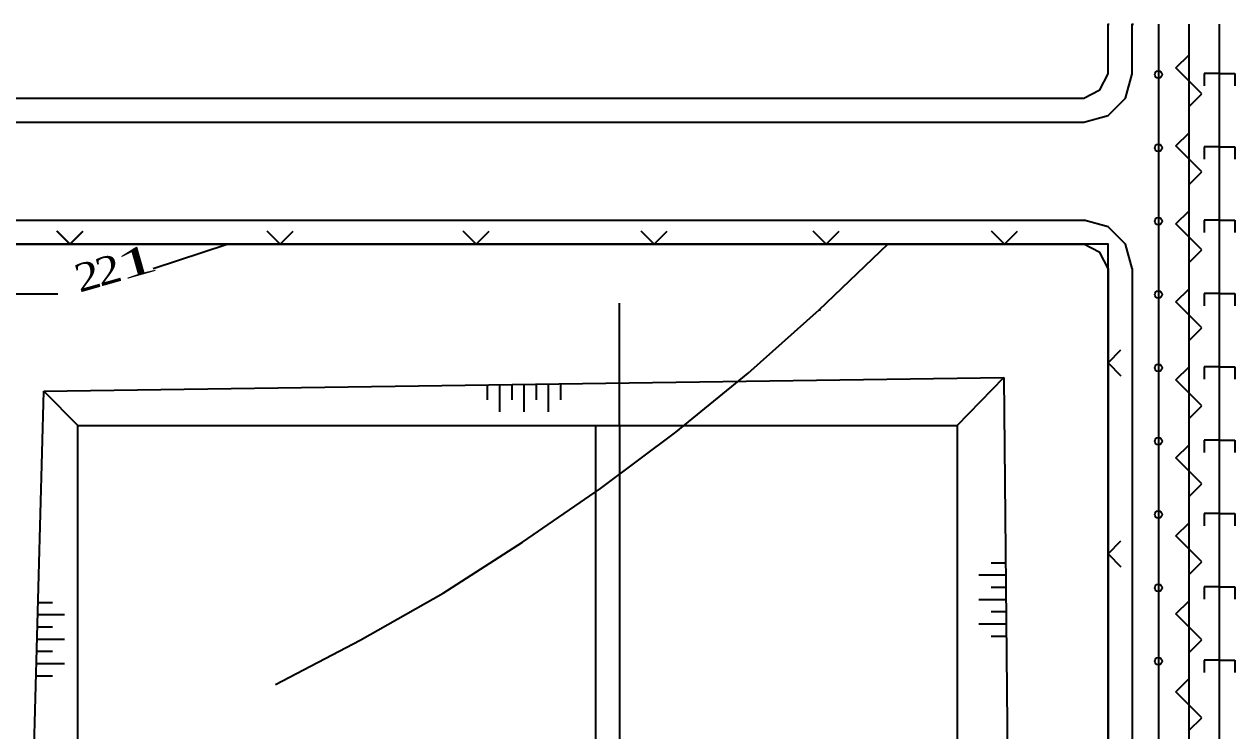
# Model space of a CAD drawing. Header units: millimetres. Extents: x -51 to 2999949, y -1641567 to 415040.
# Drawn here: x 2261291 to 2360396, y 244712 to 302519 of the extents above; entities that cross this region are included whole.
import ezdxf

# ---------------------------------------------------------------- set-up
doc = ezdxf.new("R2010")
doc.units = ezdxf.units.MM
doc.header["$LTSCALE"] = 75
doc.header["$MEASUREMENT"] = 0
doc.layers.get('0').update_dxf_attribs({"linetype": 'CONTINUOUS'})
for name, color, linetype in [('elektrický kabel', 50, 'CONTINUOUS'), ('kanalizace', 222, 'CONTINUOUS'), ('objekt A+B', 10, 'CONTINUOUS'), ('pitná voda', 130, 'CONTINUOUS'), ('plot', 11, 'CONTINUOUS'), ('svahování', 80, 'CONTINUOUS'), ('zařízení staveniště', 7, 'CONTINUOUS')]:
    doc.layers.add(name, color=color, linetype=linetype)
doc.styles.add('TIMESNEWROMAN', font='times.ttf')

# ---------------------------------------------------------------- blocks, each defined once
blk = doc.blocks.new('*U108')
at = {"layer": 'elektrický kabel'}
for p, q in [((-1061, 1055), (11, 2127)), ((1061, -1066), (-1061, 1055)), ((0, -2127), (1061, -1066))]:
    blk.add_line(p, q, dxfattribs=at)
blk = doc.blocks.new('*U109')
at = {"layer": 'elektrický kabel', "color": 0, "linetype": 'ByBlock', "lineweight": -2, "transparency": 16777216}
for p in [(0, 191410), (0, 185029), (0, 178649), (0, 172269), (0, 165888), (0, 159508), (0, 153128), (0, 146747), (0, 140367)]:
    blk.add_blockref('*U108', p, dxfattribs=at)
blk = doc.blocks.new('*U110')
at = {"layer": 'kanalizace'}
for p, q in [((0, 500), (-1250, 500)), ((-1250, 500), (-1250, -500)), ((0, 500), (1250, 500)), ((1250, 500), (1250, -500))]:
    blk.add_line(p, q, dxfattribs=at)
blk = doc.blocks.new('*U111')
at = {"layer": 'kanalizace', "color": 0, "linetype": 'ByBlock', "lineweight": -2, "transparency": 16777216}
for p in [(0, 192000), (0, 186000), (0, 180000), (0, 174000), (0, 168000), (0, 162000), (0, 156000), (0, 150000), (0, 144000)]:
    blk.add_blockref('*U110', p, dxfattribs=at)
blk = doc.blocks.new('*U112')
at = {"layer": 'pitná voda'}
blk.add_circle((0, 0), 300, dxfattribs=at)
blk = doc.blocks.new('*U113')
at = {"layer": 'pitná voda', "color": 0, "linetype": 'ByBlock', "lineweight": -2, "transparency": 16777216}
for p in [(0, 192000), (0, 186000), (0, 180000), (0, 174000), (0, 168000), (0, 162000), (0, 156000), (0, 150000), (0, 144000)]:
    blk.add_blockref('*U112', p, dxfattribs=at)
blk = doc.blocks.new('*U118')
at = {"layer": 'plot'}
for q in [(-1061, 530), (1061, 530)]:
    blk.add_line((0, -530), q, dxfattribs=at)
blk = doc.blocks.new('*U119')
at = {"layer": 'plot', "color": 0, "linetype": 'ByBlock', "lineweight": -2, "transparency": 16777216}
for p in [(0, 0), (5, 0), (10, 0), (15, 0), (20, 0), (25, 0), (30, 0), (35, 0), (40, 0)]:
    blk.add_blockref('*U118', p, dxfattribs=at)

msp = doc.modelspace()

# ---------------------------------------------------------------- linework, layer by layer
for p, q in [((2199847.5854, 286496.2561), (2348142.3038, 286496.2561)), ((2199847.5854, 284515.909), (2348142.3038, 284515.909)), ((2261855.6645, 280452.3437), (2264041.7669, 280452.3437))]:
    msp.add_line(p, q)
for points in [[(2195784.0135, 302519.0837), (2195784.0135, 298455.5184), (2196324.1064, 296475.1713), (2197764.3607, 295060.6413), (2199847.5854, 294494.8241), (2348039.4327, 294494.8241), (2350019.7798, 295060.6413), (2351460.0406, 296475.1713), (2352000.127, 298455.5184), (2352000.127, 302519.0837), (2352103.0111, 302519.0837)], [(2197764.3607, 302519.0837), (2197764.3607, 298455.5184), (2198407.3312, 297143.8596), (2199847.5854, 296475.1713), (2348039.4327, 296475.1713), (2349351.0915, 297143.8596), (2350019.7798, 298455.5184), (2350019.7798, 302519.0837), (2350122.664, 302519.0837)], [(2352000.127, 282535.5619), (2351460.0406, 284515.909), (2350019.7798, 285956.1567), (2348039.4327, 286496.2561), (2348142.3038, 286496.2561)], [(2271860.2843, 282535.5619), (2277904.1968, 284515.909), (2278007.081, 284515.909)], [(2326384.1901, 279140.6848), (2331990.8873, 284515.909), (2332093.7715, 284515.909)], [(2350019.7798, 282535.5619), (2349351.0915, 283847.2207), (2348039.4327, 284515.909), (2348142.3038, 284515.909)], [(2350019.7798, 282535.5619), (2350019.7798, 206459.2977), (2350122.664, 206459.2977)], [(2352000.127, 282535.5619), (2352000.127, 206459.2977), (2352103.0111, 206459.2977)], [(2197764.3607, 274537.0201), (2201725.0615, 275848.6789), (2205454.2892, 277160.3377), (2208977.7682, 278137.6393), (2212269.7742, 279037.8137), (2215458.909, 279680.7843), (2218416.5708, 280117.9864), (2221271.3615, 280349.4726), (2223817.5258, 280452.3437), (2261958.5356, 280452.3437)], [(2281864.9041, 248509.5596), (2288783.2602, 252135.9228), (2295598.7582, 255968.0281), (2302079.899, 260134.4646), (2308458.1687, 264532.3872), (2314630.6832, 269136.052), (2320571.7376, 273971.2029), (2326384.1901, 279140.6848), (2326487.0612, 279140.6848)]]:
    msp.add_lwpolyline(points)
at = {"layer": 'elektrický kabel'}
msp.add_line((2356640.6951, 302519.0837), (2356640.6951, 104355.573), dxfattribs=at)
at = {"layer": 'kanalizace'}
msp.add_line((2359140.6951, 104355.573), (2359146.1358, 302519.0837), dxfattribs=at)
at = {"layer": 'objekt A+B'}
for p, q in [((2262896.208, 272494.6339), (2341498.657, 273605.3723)), ((2337669.7798, 269684.2977), (2341498.657, 273605.3723)), ((2341498.657, 273605.3723), (2341841.4152, 238322.192)), ((2261800.0449, 231938.1863), (2262896.208, 272494.6339)), ((2262896.208, 272494.6339), (2265669.7798, 269684.2977)), ((2265669.7798, 269684.2977), (2337669.7798, 269684.2977)), ((2265669.7798, 235684.2977), (2265669.7798, 269684.2977)), ((2308069.7798, 269684.2977), (2308069.7798, 242484.2977)), ((2310019.7798, 269684.2977), (2310019.7798, 242484.2977)), ((2337669.7798, 269684.2977), (2337669.7798, 242484.2977))]:
    msp.add_line(p, q, dxfattribs=at)
at = {"layer": 'pitná voda'}
msp.add_line((2354140.6951, 302519.0837), (2354140.6951, 104355.573), dxfattribs=at)
at = {"layer": 'plot'}
for p, q in [((2282246.5343, 284515.909), (2281185.8741, 285576.5692)), ((2282246.5343, 284515.909), (2283307.1945, 285576.5692)), ((2298282.9357, 284515.909), (2297222.2755, 285576.5692)), ((2298282.9357, 284515.909), (2299343.5959, 285576.5692)), ((2312860.0852, 284515.909), (2311799.425, 285576.5692)), ((2312860.0852, 284515.909), (2313920.7453, 285576.5692)), ((2326943.3081, 284515.909), (2325882.6479, 285576.5692)), ((2326943.3081, 284515.909), (2328003.9683, 285576.5692)), ((2341549.3038, 284515.909), (2340488.6436, 285576.5692)), ((2341549.3038, 284515.909), (2342609.964, 285576.5692)), ((2350019.7798, 274821.7758), (2351080.44, 275882.436)), ((2350019.7798, 274821.7758), (2351080.44, 273761.1156)), ((2350019.7798, 259198.1299), (2351080.44, 260258.7901)), ((2350019.7798, 259198.1299), (2351080.44, 258137.4697))]:
    msp.add_line(p, q, dxfattribs=at)
msp.add_lwpolyline([(2260019.7798, 179684.2977), (2350019.7798, 179684.2977), (2350019.7798, 284515.909), (2260019.7798, 284515.909)], close=True, dxfattribs=at)
at = {"layer": 'svahování'}
for p, q in [((2299197.4325, 273050.0031), (2299197.4325, 271800.0031)), ((2300197.4325, 273050.0031), (2300197.4325, 270800.0031)), ((2301197.4325, 273050.0031), (2301197.4325, 271800.0031)), ((2302197.4325, 273050.0031), (2302197.4325, 270800.0031)), ((2303197.4325, 273064.1342), (2303197.4325, 271800.0031)), ((2304197.4325, 273078.2653), (2304197.4325, 270800.0031)), ((2305197.4325, 273092.3964), (2305197.4325, 271800.0031)), ((2341646.0646, 258431.3806), (2340439.3679, 258431.3806)), ((2341655.7791, 257431.3806), (2339439.3679, 257431.3806)), ((2341665.4936, 256431.3806), (2340439.3679, 256431.3806)), ((2262429.2107, 255216.4101), (2263598.1265, 255216.4101)), ((2341675.2081, 255431.3806), (2339439.3679, 255431.3806)), ((2262402.1826, 254216.4101), (2264598.1265, 254216.4101)), ((2341689.3679, 254431.3806), (2340439.3679, 254431.3806)), ((2262375.1545, 253216.4101), (2263598.1265, 253216.4101)), ((2341689.3679, 253431.3806), (2339439.3679, 253431.3806)), ((2262348.1265, 252216.4101), (2264598.1265, 252216.4101)), ((2341689.3679, 252431.3806), (2340439.3679, 252431.3806)), ((2262348.1265, 251216.4101), (2263598.1265, 251216.4101)), ((2262294.0703, 250216.4101), (2264598.1265, 250216.4101)), ((2262267.0422, 249216.4101), (2263598.1265, 249216.4101))]:
    msp.add_line(p, q, dxfattribs=at)
at = {"layer": 'zařízení staveniště'}
msp.add_line((2310019.7798, 269684.2977), (2310019.7798, 279684.2977), dxfattribs=at)

# ---------------------------------------------------------------- block references
at = {"layer": 'elektrický kabel'}
msp.add_blockref('*U109', (2356640.6951, 106482.348), dxfattribs=at)
at = {"layer": 'kanalizace'}
msp.add_blockref('*U111', (2359146.1358, 105976.8933), dxfattribs=at)
at = {"layer": 'pitná voda'}
msp.add_blockref('*U113', (2354140.6951, 106402.2151), dxfattribs=at)
at = {"layer": 'plot'}
msp.add_blockref('*U119', (2265019.7798, 285046.2391), dxfattribs=at)

# ---------------------------------------------------------------- texts
at = {"char_height": 2289.83564, "attachment_point": 7, "rotation": 15.800195223, "style": 'TIMESNEWROMAN'}
for s, insert, width in [('\\W1.16;2', (2267513.7188, 281044.0356), 3047.345227), ('\\W1.95;1', (2269185.4395, 281532.8303), 3945.505769), ('\\W1.16;2', (2265816.3587, 280555.3456), 3047.345227)]:
    msp.add_mtext(s, dxfattribs=dict(at, insert=insert, width=width))

doc.saveas('drawing.dxf')
